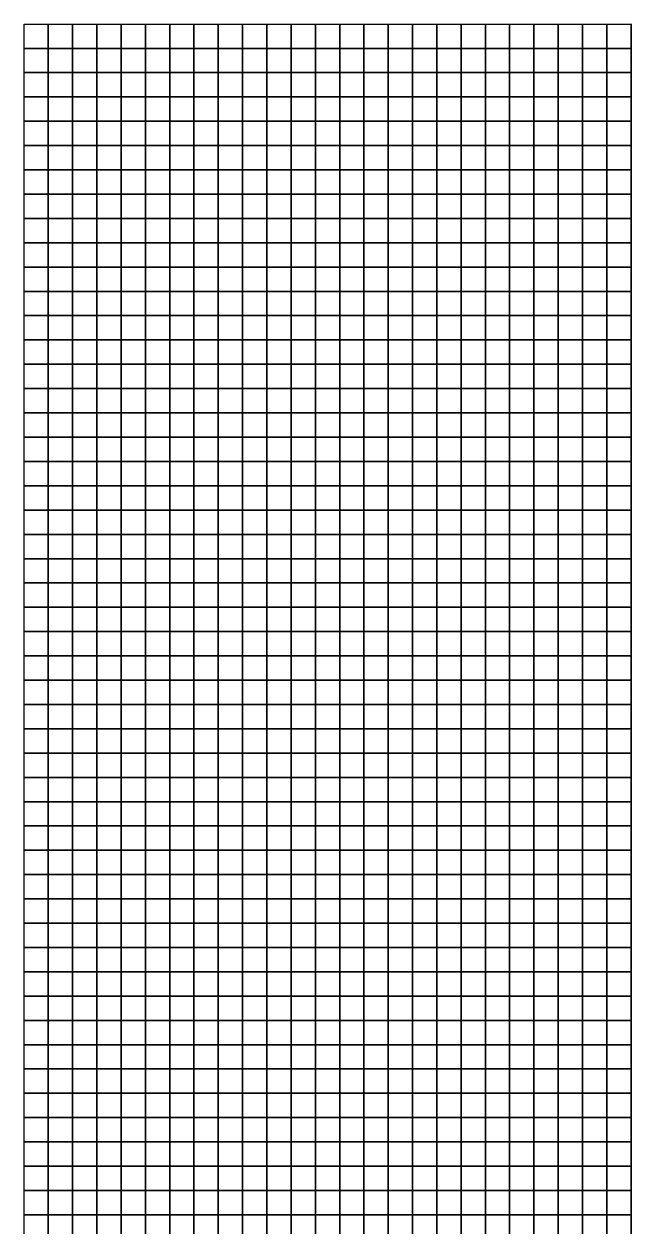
# Model space of a CAD drawing. Extents: x 0 to 99, y 0 to 99.
# Drawn here: x 0 to 24.75, y 49.5 to 99 of the extents above; entities that cross this region are included whole.
import ezdxf

# ---------------------------------------------------------------- set-up
doc = ezdxf.new("R2010")
doc.units = 0

msp = doc.modelspace()

# ---------------------------------------------------------------- meshes
mesh = msp.add_polymesh((9, 4))
for k, corner in enumerate([(0, 96, 13.333), (0, 97, 13.922), (0, 98, 14.51), (0, 99, 14.902), (1, 96, 13.922), (1, 97, 14.706), (1, 98, 15.098), (1, 99, 15.686), (2, 96, 14.706), (2, 97, 15.294), (2, 98, 15.686), (2, 99, 16.275), (3, 96, 15.686), (3, 97, 16.275), (3, 98, 16.667), (3, 99, 17.059), (4, 96, 16.667), (4, 97, 17.255), (4, 98, 17.647), (4, 99, 18.039), (5, 96, 17.255), (5, 97, 18.039), (5, 98, 18.431), (5, 99, 19.02), (6, 96, 17.647), (6, 97, 18.627), (6, 98, 19.216), (6, 99, 19.804), (7, 96, 17.843), (7, 97, 18.824), (7, 98, 19.804), (7, 99, 20.588), (8, 96, 17.843), (8, 97, 19.02), (8, 98, 20.196), (8, 99, 21.176)]):
    mesh.set_mesh_vertex(divmod(k, 4), corner)
mesh = msp.add_polymesh((9, 4))
for k, corner in enumerate([(8, 96, 17.843), (8, 97, 19.02), (8, 98, 20.196), (8, 99, 21.176), (9, 96, 18.039), (9, 97, 19.216), (9, 98, 20.588), (9, 99, 21.765), (10, 96, 18.431), (10, 97, 19.804), (10, 98, 21.176), (10, 99, 22.353), (11, 96, 18.627), (11, 97, 20.196), (11, 98, 21.569), (11, 99, 22.941), (12, 96, 18.824), (12, 97, 20.392), (12, 98, 21.961), (12, 99, 23.333), (13, 96, 19.216), (13, 97, 20.784), (13, 98, 22.353), (13, 99, 23.922), (14, 96, 19.804), (14, 97, 21.373), (14, 98, 23.137), (14, 99, 24.706), (15, 96, 20), (15, 97, 21.765), (15, 98, 23.725), (15, 99, 25.294), (16, 96, 20.392), (16, 97, 22.157), (16, 98, 24.118), (16, 99, 25.686)]):
    mesh.set_mesh_vertex(divmod(k, 4), corner)
mesh = msp.add_polymesh((9, 4))
for k, corner in enumerate([(16, 96, 20.392), (16, 97, 22.157), (16, 98, 24.118), (16, 99, 25.686), (17, 96, 20.98), (17, 97, 22.745), (17, 98, 24.51), (17, 99, 26.275), (18, 96, 21.765), (18, 97, 23.333), (18, 98, 25.098), (18, 99, 26.471), (19, 96, 22.353), (19, 97, 24.118), (19, 98, 25.49), (19, 99, 26.863), (20, 96, 23.333), (20, 97, 24.706), (20, 98, 26.275), (20, 99, 27.255), (21, 96, 24.118), (21, 97, 25.49), (21, 98, 26.667), (21, 99, 27.451), (22, 96, 24.706), (22, 97, 25.882), (22, 98, 26.863), (22, 99, 27.451), (23, 96, 24.902), (23, 97, 25.882), (23, 98, 26.667), (23, 99, 27.059), (24, 96, 24.314), (24, 97, 25.294), (24, 98, 25.686), (24, 99, 26.078)]):
    mesh.set_mesh_vertex(divmod(k, 4), corner)
mesh = msp.add_polymesh((9, 4))
for k, corner in enumerate([(24, 96, 24.314), (24, 97, 25.294), (24, 98, 25.686), (24, 99, 26.078), (25, 96, 22.941), (25, 97, 23.725), (25, 98, 24.314), (25, 99, 24.51), (26, 96, 21.569), (26, 97, 22.157), (26, 98, 22.549), (26, 99, 22.745), (27, 96, 20.196), (27, 97, 20.784), (27, 98, 21.176), (27, 99, 21.373), (28, 96, 18.824), (28, 97, 19.412), (28, 98, 19.804), (28, 99, 20.196), (29, 96, 17.647), (29, 97, 18.039), (29, 98, 18.627), (29, 99, 19.02), (30, 96, 16.667), (30, 97, 17.059), (30, 98, 17.647), (30, 99, 18.039), (31, 96, 15.686), (31, 97, 16.275), (31, 98, 16.667), (31, 99, 17.059), (32, 96, 14.902), (32, 97, 15.294), (32, 98, 15.686), (32, 99, 15.882)]):
    mesh.set_mesh_vertex(divmod(k, 4), corner)
mesh = msp.add_polymesh((9, 9))
for k, corner in enumerate([(0, 88, 8.039), (0, 89, 8.824), (0, 90, 9.608), (0, 91, 10.196), (0, 92, 10.784), (0, 93, 11.176), (0, 94, 11.765), (0, 95, 12.549), (0, 96, 13.333), (1, 88, 9.02), (1, 89, 9.608), (1, 90, 10.392), (1, 91, 10.98), (1, 92, 11.569), (1, 93, 11.961), (1, 94, 12.549), (1, 95, 13.137), (1, 96, 13.922), (2, 88, 10.196), (2, 89, 10.784), (2, 90, 11.176), (2, 91, 11.765), (2, 92, 12.157), (2, 93, 12.745), (2, 94, 13.529), (2, 95, 14.118), (2, 96, 14.706), (3, 88, 11.176), (3, 89, 11.373), (3, 90, 11.961), (3, 91, 12.353), (3, 92, 12.941), (3, 93, 13.725), (3, 94, 14.314), (3, 95, 15.098), (3, 96, 15.686), (4, 88, 11.373), (4, 89, 11.765), (4, 90, 12.157), (4, 91, 12.745), (4, 92, 13.529), (4, 93, 14.118), (4, 94, 15.098), (4, 95, 15.882), (4, 96, 16.667), (5, 88, 11.176), (5, 89, 11.569), (5, 90, 12.157), (5, 91, 12.745), (5, 92, 13.725), (5, 93, 14.706), (5, 94, 15.49), (5, 95, 16.471), (5, 96, 17.255), (6, 88, 10.392), (6, 89, 10.784), (6, 90, 11.765), (6, 91, 12.745), (6, 92, 13.725), (6, 93, 14.706), (6, 94, 15.686), (6, 95, 16.667), (6, 96, 17.647), (7, 88, 9.804), (7, 89, 10.392), (7, 90, 11.373), (7, 91, 12.549), (7, 92, 13.529), (7, 93, 14.51), (7, 94, 15.49), (7, 95, 16.667), (7, 96, 17.843), (8, 88, 9.608), (8, 89, 10.392), (8, 90, 11.176), (8, 91, 12.157), (8, 92, 13.137), (8, 93, 14.314), (8, 94, 15.294), (8, 95, 16.667), (8, 96, 17.843)]):
    mesh.set_mesh_vertex(divmod(k, 9), corner)
mesh = msp.add_polymesh((9, 9))
for k, corner in enumerate([(8, 88, 9.608), (8, 89, 10.392), (8, 90, 11.176), (8, 91, 12.157), (8, 92, 13.137), (8, 93, 14.314), (8, 94, 15.294), (8, 95, 16.667), (8, 96, 17.843), (9, 88, 9.608), (9, 89, 10.588), (9, 90, 11.373), (9, 91, 12.157), (9, 92, 13.137), (9, 93, 14.118), (9, 94, 15.294), (9, 95, 16.667), (9, 96, 18.039), (10, 88, 10), (10, 89, 10.784), (10, 90, 11.765), (10, 91, 12.353), (10, 92, 13.137), (10, 93, 14.314), (10, 94, 15.686), (10, 95, 17.059), (10, 96, 18.431), (11, 88, 10.196), (11, 89, 11.176), (11, 90, 11.961), (11, 91, 12.745), (11, 92, 13.529), (11, 93, 14.51), (11, 94, 15.686), (11, 95, 17.059), (11, 96, 18.627), (12, 88, 10.588), (12, 89, 10.98), (12, 90, 11.961), (12, 91, 12.941), (12, 92, 13.725), (12, 93, 14.706), (12, 94, 15.686), (12, 95, 17.255), (12, 96, 18.824), (13, 88, 10.98), (13, 89, 11.176), (13, 90, 11.765), (13, 91, 12.745), (13, 92, 13.922), (13, 93, 14.902), (13, 94, 16.078), (13, 95, 17.647), (13, 96, 19.216), (14, 88, 11.765), (14, 89, 11.765), (14, 90, 11.961), (14, 91, 12.745), (14, 92, 13.725), (14, 93, 14.902), (14, 94, 16.275), (14, 95, 17.843), (14, 96, 19.804), (15, 88, 12.549), (15, 89, 12.353), (15, 90, 12.353), (15, 91, 13.137), (15, 92, 13.922), (15, 93, 15.098), (15, 94, 16.275), (15, 95, 18.235), (15, 96, 20), (16, 88, 13.333), (16, 89, 12.941), (16, 90, 12.941), (16, 91, 13.333), (16, 92, 14.118), (16, 93, 15.294), (16, 94, 16.667), (16, 95, 18.431), (16, 96, 20.392)]):
    mesh.set_mesh_vertex(divmod(k, 9), corner)
mesh = msp.add_polymesh((9, 9))
for k, corner in enumerate([(16, 88, 13.333), (16, 89, 12.941), (16, 90, 12.941), (16, 91, 13.333), (16, 92, 14.118), (16, 93, 15.294), (16, 94, 16.667), (16, 95, 18.431), (16, 96, 20.392), (17, 88, 14.118), (17, 89, 13.725), (17, 90, 13.529), (17, 91, 13.725), (17, 92, 14.706), (17, 93, 15.686), (17, 94, 17.255), (17, 95, 19.02), (17, 96, 20.98), (18, 88, 15.098), (18, 89, 14.51), (18, 90, 14.118), (18, 91, 14.51), (18, 92, 15.294), (18, 93, 16.471), (18, 94, 17.843), (18, 95, 19.804), (18, 96, 21.765), (19, 88, 15.882), (19, 89, 15.49), (19, 90, 15.294), (19, 91, 15.686), (19, 92, 16.275), (19, 93, 17.451), (19, 94, 18.824), (19, 95, 20.588), (19, 96, 22.353), (20, 88, 16.667), (20, 89, 16.471), (20, 90, 16.471), (20, 91, 17.059), (20, 92, 17.647), (20, 93, 18.824), (20, 94, 19.804), (20, 95, 21.569), (20, 96, 23.333), (21, 88, 17.647), (21, 89, 17.451), (21, 90, 17.647), (21, 91, 18.431), (21, 92, 19.216), (21, 93, 20), (21, 94, 21.176), (21, 95, 22.549), (21, 96, 24.118), (22, 88, 18.235), (22, 89, 18.235), (22, 90, 18.824), (22, 91, 19.608), (22, 92, 20.392), (22, 93, 21.176), (22, 94, 22.157), (22, 95, 23.333), (22, 96, 24.706), (23, 88, 19.02), (23, 89, 19.02), (23, 90, 19.804), (23, 91, 20.392), (23, 92, 21.176), (23, 93, 21.765), (23, 94, 22.745), (23, 95, 23.725), (23, 96, 24.902), (24, 88, 19.412), (24, 89, 19.412), (24, 90, 19.804), (24, 91, 20.196), (24, 92, 20.784), (24, 93, 21.176), (24, 94, 22.157), (24, 95, 23.333), (24, 96, 24.314)]):
    mesh.set_mesh_vertex(divmod(k, 9), corner)
mesh = msp.add_polymesh((9, 9))
for k, corner in enumerate([(24, 88, 19.412), (24, 89, 19.412), (24, 90, 19.804), (24, 91, 20.196), (24, 92, 20.784), (24, 93, 21.176), (24, 94, 22.157), (24, 95, 23.333), (24, 96, 24.314), (25, 88, 19.216), (25, 89, 19.216), (25, 90, 19.216), (25, 91, 19.412), (25, 92, 19.804), (25, 93, 20.196), (25, 94, 20.784), (25, 95, 21.961), (25, 96, 22.941), (26, 88, 18.627), (26, 89, 18.431), (26, 90, 18.235), (26, 91, 18.235), (26, 92, 18.627), (26, 93, 19.02), (26, 94, 19.608), (26, 95, 20.588), (26, 96, 21.569), (27, 88, 17.451), (27, 89, 17.255), (27, 90, 17.059), (27, 91, 17.059), (27, 92, 17.255), (27, 93, 17.843), (27, 94, 18.431), (27, 95, 19.216), (27, 96, 20.196), (28, 88, 16.078), (28, 89, 15.686), (28, 90, 15.686), (28, 91, 15.686), (28, 92, 16.275), (28, 93, 16.667), (28, 94, 17.255), (28, 95, 18.235), (28, 96, 18.824), (29, 88, 14.706), (29, 89, 14.706), (29, 90, 14.706), (29, 91, 14.706), (29, 92, 15.294), (29, 93, 15.882), (29, 94, 16.471), (29, 95, 17.059), (29, 96, 17.647), (30, 88, 13.922), (30, 89, 13.725), (30, 90, 13.725), (30, 91, 14.118), (30, 92, 14.51), (30, 93, 15.098), (30, 94, 15.686), (30, 95, 16.078), (30, 96, 16.667), (31, 88, 13.137), (31, 89, 13.137), (31, 90, 13.137), (31, 91, 13.333), (31, 92, 13.725), (31, 93, 14.314), (31, 94, 14.902), (31, 95, 15.294), (31, 96, 15.686), (32, 88, 12.745), (32, 89, 12.549), (32, 90, 12.549), (32, 91, 12.745), (32, 92, 13.137), (32, 93, 13.725), (32, 94, 14.118), (32, 95, 14.51), (32, 96, 14.902)]):
    mesh.set_mesh_vertex(divmod(k, 9), corner)
mesh = msp.add_polymesh((9, 9))
for k, corner in enumerate([(0, 80, 7.647), (0, 81, 7.255), (0, 82, 6.863), (0, 83, 6.667), (0, 84, 6.471), (0, 85, 6.471), (0, 86, 6.667), (0, 87, 7.255), (0, 88, 8.039), (1, 80, 6.863), (1, 81, 6.471), (1, 82, 6.078), (1, 83, 6.078), (1, 84, 6.078), (1, 85, 6.667), (1, 86, 7.451), (1, 87, 8.235), (1, 88, 9.02), (2, 80, 6.275), (2, 81, 5.882), (2, 82, 5.686), (2, 83, 5.882), (2, 84, 6.275), (2, 85, 7.451), (2, 86, 8.627), (2, 87, 9.608), (2, 88, 10.196), (3, 80, 5.882), (3, 81, 5.49), (3, 82, 5.686), (3, 83, 6.078), (3, 84, 6.863), (3, 85, 8.235), (3, 86, 9.608), (3, 87, 10.588), (3, 88, 11.176), (4, 80, 5.686), (4, 81, 5.294), (4, 82, 5.686), (4, 83, 6.275), (4, 84, 7.255), (4, 85, 8.627), (4, 86, 10.196), (4, 87, 11.176), (4, 88, 11.373), (5, 80, 5.686), (5, 81, 5.098), (5, 82, 5.49), (5, 83, 6.078), (5, 84, 7.255), (5, 85, 8.627), (5, 86, 10.196), (5, 87, 10.784), (5, 88, 11.176), (6, 80, 5.686), (6, 81, 5.294), (6, 82, 5.49), (6, 83, 6.078), (6, 84, 6.667), (6, 85, 8.235), (6, 86, 9.412), (6, 87, 10.196), (6, 88, 10.392), (7, 80, 5.098), (7, 81, 5.098), (7, 82, 5.49), (7, 83, 5.882), (7, 84, 6.471), (7, 85, 7.647), (7, 86, 8.627), (7, 87, 9.412), (7, 88, 9.804), (8, 80, 5.098), (8, 81, 5.098), (8, 82, 5.686), (8, 83, 6.078), (8, 84, 6.667), (8, 85, 7.255), (8, 86, 8.235), (8, 87, 8.824), (8, 88, 9.608)]):
    mesh.set_mesh_vertex(divmod(k, 9), corner)
mesh = msp.add_polymesh((9, 9))
for k, corner in enumerate([(8, 80, 5.098), (8, 81, 5.098), (8, 82, 5.686), (8, 83, 6.078), (8, 84, 6.667), (8, 85, 7.255), (8, 86, 8.235), (8, 87, 8.824), (8, 88, 9.608), (9, 80, 5.098), (9, 81, 5.686), (9, 82, 6.078), (9, 83, 6.667), (9, 84, 7.255), (9, 85, 7.647), (9, 86, 8.039), (9, 87, 8.627), (9, 88, 9.608), (10, 80, 5.882), (10, 81, 6.667), (10, 82, 7.255), (10, 83, 7.647), (10, 84, 8.039), (10, 85, 8.235), (10, 86, 8.235), (10, 87, 9.02), (10, 88, 10), (11, 80, 7.059), (11, 81, 8.039), (11, 82, 8.627), (11, 83, 8.824), (11, 84, 9.02), (11, 85, 9.02), (11, 86, 9.02), (11, 87, 9.608), (11, 88, 10.196), (12, 80, 8.235), (12, 81, 9.216), (12, 82, 9.608), (12, 83, 10), (12, 84, 10.196), (12, 85, 10.196), (12, 86, 10.196), (12, 87, 10.196), (12, 88, 10.588), (13, 80, 9.216), (13, 81, 10.196), (13, 82, 10.784), (13, 83, 10.98), (13, 84, 11.176), (13, 85, 11.373), (13, 86, 11.176), (13, 87, 11.176), (13, 88, 10.98), (14, 80, 10.196), (14, 81, 11.176), (14, 82, 11.569), (14, 83, 11.765), (14, 84, 11.961), (14, 85, 12.353), (14, 86, 12.353), (14, 87, 11.961), (14, 88, 11.765), (15, 80, 11.176), (15, 81, 12.157), (15, 82, 12.353), (15, 83, 12.549), (15, 84, 12.745), (15, 85, 13.137), (15, 86, 13.333), (15, 87, 12.941), (15, 88, 12.549), (16, 80, 12.157), (16, 81, 13.137), (16, 82, 13.333), (16, 83, 13.529), (16, 84, 13.725), (16, 85, 14.314), (16, 86, 14.51), (16, 87, 14.118), (16, 88, 13.333)]):
    mesh.set_mesh_vertex(divmod(k, 9), corner)
mesh = msp.add_polymesh((9, 9))
for k, corner in enumerate([(16, 80, 12.157), (16, 81, 13.137), (16, 82, 13.333), (16, 83, 13.529), (16, 84, 13.725), (16, 85, 14.314), (16, 86, 14.51), (16, 87, 14.118), (16, 88, 13.333), (17, 80, 12.745), (17, 81, 13.725), (17, 82, 14.118), (17, 83, 14.706), (17, 84, 15.098), (17, 85, 15.49), (17, 86, 15.686), (17, 87, 14.902), (17, 88, 14.118), (18, 80, 13.333), (18, 81, 14.51), (18, 82, 15.294), (18, 83, 15.686), (18, 84, 16.275), (18, 85, 16.667), (18, 86, 16.471), (18, 87, 15.686), (18, 88, 15.098), (19, 80, 14.314), (19, 81, 15.49), (19, 82, 16.275), (19, 83, 16.863), (19, 84, 17.255), (19, 85, 17.647), (19, 86, 17.255), (19, 87, 16.667), (19, 88, 15.882), (20, 80, 15.49), (20, 81, 16.667), (20, 82, 17.255), (20, 83, 17.843), (20, 84, 18.235), (20, 85, 18.431), (20, 86, 18.235), (20, 87, 17.451), (20, 88, 16.667), (21, 80, 16.667), (21, 81, 17.647), (21, 82, 18.235), (21, 83, 18.824), (21, 84, 19.216), (21, 85, 19.216), (21, 86, 18.824), (21, 87, 18.235), (21, 88, 17.647), (22, 80, 17.451), (22, 81, 18.431), (22, 82, 19.02), (22, 83, 19.608), (22, 84, 19.804), (22, 85, 19.804), (22, 86, 19.216), (22, 87, 18.824), (22, 88, 18.235), (23, 80, 17.647), (23, 81, 18.627), (23, 82, 19.216), (23, 83, 19.804), (23, 84, 20), (23, 85, 20), (23, 86, 19.804), (23, 87, 19.412), (23, 88, 19.02), (24, 80, 17.255), (24, 81, 18.039), (24, 82, 18.824), (24, 83, 19.216), (24, 84, 19.608), (24, 85, 19.804), (24, 86, 19.804), (24, 87, 19.804), (24, 88, 19.412)]):
    mesh.set_mesh_vertex(divmod(k, 9), corner)
mesh = msp.add_polymesh((9, 9))
for k, corner in enumerate([(24, 80, 17.255), (24, 81, 18.039), (24, 82, 18.824), (24, 83, 19.216), (24, 84, 19.608), (24, 85, 19.804), (24, 86, 19.804), (24, 87, 19.804), (24, 88, 19.412), (25, 80, 16.275), (25, 81, 16.863), (25, 82, 17.647), (25, 83, 18.235), (25, 84, 18.824), (25, 85, 19.216), (25, 86, 19.412), (25, 87, 19.412), (25, 88, 19.216), (26, 80, 15.686), (26, 81, 16.275), (26, 82, 16.863), (26, 83, 17.451), (26, 84, 18.039), (26, 85, 18.431), (26, 86, 18.824), (26, 87, 18.824), (26, 88, 18.627), (27, 80, 15.294), (27, 81, 15.686), (27, 82, 16.471), (27, 83, 17.059), (27, 84, 17.451), (27, 85, 17.647), (27, 86, 17.843), (27, 87, 17.647), (27, 88, 17.451), (28, 80, 14.902), (28, 81, 15.49), (28, 82, 16.078), (28, 83, 16.667), (28, 84, 16.863), (28, 85, 16.863), (28, 86, 16.667), (28, 87, 16.471), (28, 88, 16.078), (29, 80, 14.314), (29, 81, 14.902), (29, 82, 15.49), (29, 83, 15.686), (29, 84, 16.078), (29, 85, 15.882), (29, 86, 15.686), (29, 87, 15.294), (29, 88, 14.706), (30, 80, 13.725), (30, 81, 14.314), (30, 82, 14.706), (30, 83, 15.098), (30, 84, 15.294), (30, 85, 15.098), (30, 86, 14.902), (30, 87, 14.314), (30, 88, 13.922), (31, 80, 12.745), (31, 81, 13.333), (31, 82, 13.725), (31, 83, 14.118), (31, 84, 14.118), (31, 85, 14.118), (31, 86, 14.118), (31, 87, 13.725), (31, 88, 13.137), (32, 80, 11.961), (32, 81, 12.353), (32, 82, 12.745), (32, 83, 13.137), (32, 84, 13.137), (32, 85, 13.137), (32, 86, 13.137), (32, 87, 12.745), (32, 88, 12.745)]):
    mesh.set_mesh_vertex(divmod(k, 9), corner)
mesh = msp.add_polymesh((9, 9))
for k, corner in enumerate([(0, 72, 8.235), (0, 73, 8.039), (0, 74, 7.843), (0, 75, 8.039), (0, 76, 8.039), (0, 77, 8.235), (0, 78, 8.235), (0, 79, 8.235), (0, 80, 7.647), (1, 72, 7.451), (1, 73, 7.255), (1, 74, 7.255), (1, 75, 7.255), (1, 76, 7.451), (1, 77, 7.451), (1, 78, 7.451), (1, 79, 7.255), (1, 80, 6.863), (2, 72, 7.059), (2, 73, 6.863), (2, 74, 6.863), (2, 75, 7.059), (2, 76, 7.255), (2, 77, 7.255), (2, 78, 7.059), (2, 79, 6.667), (2, 80, 6.275), (3, 72, 6.667), (3, 73, 6.667), (3, 74, 6.667), (3, 75, 6.863), (3, 76, 7.059), (3, 77, 7.059), (3, 78, 6.667), (3, 79, 6.471), (3, 80, 5.882), (4, 72, 6.275), (4, 73, 6.275), (4, 74, 6.275), (4, 75, 6.667), (4, 76, 6.863), (4, 77, 6.863), (4, 78, 6.667), (4, 79, 6.275), (4, 80, 5.686), (5, 72, 6.078), (5, 73, 5.882), (5, 74, 5.882), (5, 75, 6.078), (5, 76, 6.471), (5, 77, 6.667), (5, 78, 6.471), (5, 79, 6.078), (5, 80, 5.686), (6, 72, 5.882), (6, 73, 5.49), (6, 74, 5.294), (6, 75, 5.686), (6, 76, 6.078), (6, 77, 6.078), (6, 78, 6.078), (6, 79, 5.882), (6, 80, 5.686), (7, 72, 5.686), (7, 73, 5.098), (7, 74, 4.902), (7, 75, 5.098), (7, 76, 5.294), (7, 77, 5.49), (7, 78, 5.49), (7, 79, 5.294), (7, 80, 5.098), (8, 72, 5.098), (8, 73, 4.706), (8, 74, 4.51), (8, 75, 4.706), (8, 76, 4.706), (8, 77, 4.706), (8, 78, 4.706), (8, 79, 4.706), (8, 80, 5.098)]):
    mesh.set_mesh_vertex(divmod(k, 9), corner)
mesh = msp.add_polymesh((9, 9))
for k, corner in enumerate([(8, 72, 5.098), (8, 73, 4.706), (8, 74, 4.51), (8, 75, 4.706), (8, 76, 4.706), (8, 77, 4.706), (8, 78, 4.706), (8, 79, 4.706), (8, 80, 5.098), (9, 72, 4.314), (9, 73, 4.118), (9, 74, 4.118), (9, 75, 4.118), (9, 76, 4.118), (9, 77, 4.314), (9, 78, 4.51), (9, 79, 4.706), (9, 80, 5.098), (10, 72, 3.725), (10, 73, 3.725), (10, 74, 3.922), (10, 75, 3.922), (10, 76, 4.118), (10, 77, 4.314), (10, 78, 4.706), (10, 79, 5.098), (10, 80, 5.882), (11, 72, 3.333), (11, 73, 3.529), (11, 74, 3.725), (11, 75, 4.118), (11, 76, 4.706), (11, 77, 4.902), (11, 78, 5.294), (11, 79, 6.078), (11, 80, 7.059), (12, 72, 3.333), (12, 73, 3.725), (12, 74, 4.118), (12, 75, 4.706), (12, 76, 5.294), (12, 77, 5.882), (12, 78, 6.275), (12, 79, 7.255), (12, 80, 8.235), (13, 72, 3.725), (13, 73, 4.118), (13, 74, 4.706), (13, 75, 5.49), (13, 76, 6.078), (13, 77, 6.667), (13, 78, 7.255), (13, 79, 8.235), (13, 80, 9.216), (14, 72, 4.314), (14, 73, 4.902), (14, 74, 5.49), (14, 75, 6.275), (14, 76, 7.059), (14, 77, 7.647), (14, 78, 8.235), (14, 79, 9.216), (14, 80, 10.196), (15, 72, 4.902), (15, 73, 5.49), (15, 74, 6.078), (15, 75, 7.255), (15, 76, 8.235), (15, 77, 8.627), (15, 78, 9.216), (15, 79, 10.196), (15, 80, 11.176), (16, 72, 5.49), (16, 73, 6.078), (16, 74, 6.863), (16, 75, 8.039), (16, 76, 9.02), (16, 77, 9.608), (16, 78, 10.196), (16, 79, 10.98), (16, 80, 12.157)]):
    mesh.set_mesh_vertex(divmod(k, 9), corner)
mesh = msp.add_polymesh((9, 9))
for k, corner in enumerate([(16, 72, 5.49), (16, 73, 6.078), (16, 74, 6.863), (16, 75, 8.039), (16, 76, 9.02), (16, 77, 9.608), (16, 78, 10.196), (16, 79, 10.98), (16, 80, 12.157), (17, 72, 6.078), (17, 73, 6.667), (17, 74, 7.647), (17, 75, 8.627), (17, 76, 9.608), (17, 77, 10.392), (17, 78, 10.784), (17, 79, 11.765), (17, 80, 12.745), (18, 72, 6.667), (18, 73, 7.451), (18, 74, 8.235), (18, 75, 9.412), (18, 76, 10.392), (18, 77, 10.98), (18, 78, 11.569), (18, 79, 12.157), (18, 80, 13.333), (19, 72, 7.647), (19, 73, 8.235), (19, 74, 9.02), (19, 75, 10), (19, 76, 10.784), (19, 77, 11.569), (19, 78, 12.157), (19, 79, 13.137), (19, 80, 14.314), (20, 72, 8.431), (20, 73, 9.02), (20, 74, 9.608), (20, 75, 10.588), (20, 76, 11.373), (20, 77, 12.353), (20, 78, 13.137), (20, 79, 14.314), (20, 80, 15.49), (21, 72, 9.216), (21, 73, 9.608), (21, 74, 10.392), (21, 75, 11.176), (21, 76, 12.157), (21, 77, 13.137), (21, 78, 14.314), (21, 79, 15.49), (21, 80, 16.667), (22, 72, 9.804), (22, 73, 10.196), (22, 74, 11.176), (22, 75, 12.157), (22, 76, 13.137), (22, 77, 14.118), (22, 78, 15.294), (22, 79, 16.275), (22, 80, 17.451), (23, 72, 10.392), (23, 73, 10.784), (23, 74, 11.569), (23, 75, 12.549), (23, 76, 13.725), (23, 77, 14.51), (23, 78, 15.49), (23, 79, 16.471), (23, 80, 17.647), (24, 72, 10.588), (24, 73, 11.176), (24, 74, 11.765), (24, 75, 12.745), (24, 76, 13.725), (24, 77, 14.706), (24, 78, 15.294), (24, 79, 16.275), (24, 80, 17.255)]):
    mesh.set_mesh_vertex(divmod(k, 9), corner)
mesh = msp.add_polymesh((9, 9))
for k, corner in enumerate([(24, 72, 10.588), (24, 73, 11.176), (24, 74, 11.765), (24, 75, 12.745), (24, 76, 13.725), (24, 77, 14.706), (24, 78, 15.294), (24, 79, 16.275), (24, 80, 17.255), (25, 72, 10.392), (25, 73, 10.784), (25, 74, 11.765), (25, 75, 12.549), (25, 76, 13.529), (25, 77, 14.118), (25, 78, 14.902), (25, 79, 15.686), (25, 80, 16.275), (26, 72, 9.804), (26, 73, 10.196), (26, 74, 10.98), (26, 75, 11.765), (26, 76, 12.745), (26, 77, 13.529), (26, 78, 14.314), (26, 79, 14.902), (26, 80, 15.686), (27, 72, 9.608), (27, 73, 10.196), (27, 74, 10.784), (27, 75, 11.569), (27, 76, 12.353), (27, 77, 13.137), (27, 78, 13.725), (27, 79, 14.51), (27, 80, 15.294), (28, 72, 10), (28, 73, 10.392), (28, 74, 11.176), (28, 75, 11.765), (28, 76, 12.353), (28, 77, 12.941), (28, 78, 13.725), (28, 79, 14.118), (28, 80, 14.902), (29, 72, 10.588), (29, 73, 10.98), (29, 74, 11.373), (29, 75, 11.961), (29, 76, 12.549), (29, 77, 12.745), (29, 78, 13.137), (29, 79, 13.725), (29, 80, 14.314), (30, 72, 10.588), (30, 73, 10.784), (30, 74, 11.176), (30, 75, 11.569), (30, 76, 11.961), (30, 77, 12.157), (30, 78, 12.745), (30, 79, 13.137), (30, 80, 13.725), (31, 72, 10.196), (31, 73, 10.196), (31, 74, 10.392), (31, 75, 10.784), (31, 76, 10.98), (31, 77, 11.373), (31, 78, 11.765), (31, 79, 12.157), (31, 80, 12.745), (32, 72, 9.608), (32, 73, 9.216), (32, 74, 9.412), (32, 75, 9.804), (32, 76, 10.196), (32, 77, 10.588), (32, 78, 10.98), (32, 79, 11.373), (32, 80, 11.961)]):
    mesh.set_mesh_vertex(divmod(k, 9), corner)
mesh = msp.add_polymesh((9, 9))
for k, corner in enumerate([(0, 64, 9.608), (0, 65, 9.608), (0, 66, 9.608), (0, 67, 9.216), (0, 68, 8.627), (0, 69, 8.235), (0, 70, 8.235), (0, 71, 8.235), (0, 72, 8.235), (1, 64, 9.02), (1, 65, 8.824), (1, 66, 8.627), (1, 67, 8.235), (1, 68, 7.843), (1, 69, 7.647), (1, 70, 7.451), (1, 71, 7.647), (1, 72, 7.451), (2, 64, 8.627), (2, 65, 8.235), (2, 66, 7.843), (2, 67, 7.451), (2, 68, 7.255), (2, 69, 7.059), (2, 70, 7.059), (2, 71, 7.059), (2, 72, 7.059), (3, 64, 8.627), (3, 65, 8.235), (3, 66, 7.647), (3, 67, 7.647), (3, 68, 7.255), (3, 69, 7.059), (3, 70, 6.863), (3, 71, 6.667), (3, 72, 6.667), (4, 64, 8.627), (4, 65, 8.431), (4, 66, 8.235), (4, 67, 8.039), (4, 68, 7.647), (4, 69, 7.451), (4, 70, 6.863), (4, 71, 6.471), (4, 72, 6.275), (5, 64, 8.235), (5, 65, 8.431), (5, 66, 8.431), (5, 67, 8.235), (5, 68, 8.039), (5, 69, 7.647), (5, 70, 7.059), (5, 71, 6.275), (5, 72, 6.078), (6, 64, 8.039), (6, 65, 8.039), (6, 66, 8.235), (6, 67, 8.235), (6, 68, 8.039), (6, 69, 7.647), (6, 70, 7.059), (6, 71, 6.275), (6, 72, 5.882), (7, 64, 7.451), (7, 65, 7.451), (7, 66, 7.451), (7, 67, 7.647), (7, 68, 7.647), (7, 69, 7.255), (7, 70, 6.667), (7, 71, 6.078), (7, 72, 5.686), (8, 64, 7.059), (8, 65, 6.863), (8, 66, 6.667), (8, 67, 6.667), (8, 68, 6.667), (8, 69, 6.471), (8, 70, 6.078), (8, 71, 5.49), (8, 72, 5.098)]):
    mesh.set_mesh_vertex(divmod(k, 9), corner)
mesh = msp.add_polymesh((9, 9))
for k, corner in enumerate([(8, 64, 7.059), (8, 65, 6.863), (8, 66, 6.667), (8, 67, 6.667), (8, 68, 6.667), (8, 69, 6.471), (8, 70, 6.078), (8, 71, 5.49), (8, 72, 5.098), (9, 64, 6.667), (9, 65, 6.471), (9, 66, 6.078), (9, 67, 6.078), (9, 68, 5.686), (9, 69, 5.49), (9, 70, 5.098), (9, 71, 4.51), (9, 72, 4.314), (10, 64, 6.275), (10, 65, 6.078), (10, 66, 5.686), (10, 67, 5.098), (10, 68, 4.706), (10, 69, 4.51), (10, 70, 4.118), (10, 71, 3.725), (10, 72, 3.725), (11, 64, 5.882), (11, 65, 5.49), (11, 66, 4.902), (11, 67, 4.51), (11, 68, 4.118), (11, 69, 3.725), (11, 70, 3.529), (11, 71, 3.333), (11, 72, 3.333), (12, 64, 5.098), (12, 65, 4.706), (12, 66, 4.314), (12, 67, 3.922), (12, 68, 3.725), (12, 69, 3.333), (12, 70, 3.137), (12, 71, 3.137), (12, 72, 3.333), (13, 64, 4.51), (13, 65, 4.118), (13, 66, 3.725), (13, 67, 3.725), (13, 68, 3.529), (13, 69, 3.333), (13, 70, 3.333), (13, 71, 3.333), (13, 72, 3.725), (14, 64, 3.922), (14, 65, 3.725), (14, 66, 3.529), (14, 67, 3.333), (14, 68, 3.333), (14, 69, 3.529), (14, 70, 3.725), (14, 71, 3.725), (14, 72, 4.314), (15, 64, 3.725), (15, 65, 3.529), (15, 66, 3.137), (15, 67, 3.333), (15, 68, 3.529), (15, 69, 3.725), (15, 70, 4.118), (15, 71, 4.51), (15, 72, 4.902), (16, 64, 3.529), (16, 65, 3.333), (16, 66, 3.137), (16, 67, 3.333), (16, 68, 3.725), (16, 69, 4.118), (16, 70, 4.51), (16, 71, 5.098), (16, 72, 5.49)]):
    mesh.set_mesh_vertex(divmod(k, 9), corner)
mesh = msp.add_polymesh((9, 9))
for k, corner in enumerate([(16, 64, 3.529), (16, 65, 3.333), (16, 66, 3.137), (16, 67, 3.333), (16, 68, 3.725), (16, 69, 4.118), (16, 70, 4.51), (16, 71, 5.098), (16, 72, 5.49), (17, 64, 3.137), (17, 65, 3.137), (17, 66, 3.137), (17, 67, 3.725), (17, 68, 4.118), (17, 69, 4.51), (17, 70, 5.098), (17, 71, 5.49), (17, 72, 6.078), (18, 64, 2.941), (18, 65, 3.137), (18, 66, 3.529), (18, 67, 4.118), (18, 68, 4.51), (18, 69, 5.098), (18, 70, 5.686), (18, 71, 6.078), (18, 72, 6.667), (19, 64, 3.137), (19, 65, 3.529), (19, 66, 4.118), (19, 67, 4.706), (19, 68, 5.098), (19, 69, 5.686), (19, 70, 6.471), (19, 71, 7.059), (19, 72, 7.647), (20, 64, 3.137), (20, 65, 3.922), (20, 66, 4.51), (20, 67, 5.098), (20, 68, 5.882), (20, 69, 6.667), (20, 70, 7.255), (20, 71, 8.039), (20, 72, 8.431), (21, 64, 3.529), (21, 65, 4.118), (21, 66, 4.902), (21, 67, 5.686), (21, 68, 6.667), (21, 69, 7.255), (21, 70, 8.235), (21, 71, 8.824), (21, 72, 9.216), (22, 64, 3.725), (22, 65, 4.51), (22, 66, 5.098), (22, 67, 6.078), (22, 68, 7.059), (22, 69, 7.843), (22, 70, 8.627), (22, 71, 9.412), (22, 72, 9.804), (23, 64, 3.725), (23, 65, 4.51), (23, 66, 5.294), (23, 67, 6.078), (23, 68, 7.059), (23, 69, 8.039), (23, 70, 9.02), (23, 71, 9.804), (23, 72, 10.392), (24, 64, 3.725), (24, 65, 4.51), (24, 66, 5.294), (24, 67, 6.078), (24, 68, 6.863), (24, 69, 7.843), (24, 70, 9.216), (24, 71, 10.196), (24, 72, 10.588)]):
    mesh.set_mesh_vertex(divmod(k, 9), corner)
mesh = msp.add_polymesh((9, 9))
for k, corner in enumerate([(24, 64, 3.725), (24, 65, 4.51), (24, 66, 5.294), (24, 67, 6.078), (24, 68, 6.863), (24, 69, 7.843), (24, 70, 9.216), (24, 71, 10.196), (24, 72, 10.588), (25, 64, 4.118), (25, 65, 4.706), (25, 66, 5.294), (25, 67, 5.882), (25, 68, 6.667), (25, 69, 7.647), (25, 70, 8.824), (25, 71, 9.804), (25, 72, 10.392), (26, 64, 4.51), (26, 65, 4.902), (26, 66, 5.49), (26, 67, 5.882), (26, 68, 6.471), (26, 69, 7.255), (26, 70, 8.431), (26, 71, 9.412), (26, 72, 9.804), (27, 64, 5.098), (27, 65, 5.686), (27, 66, 6.078), (27, 67, 6.275), (27, 68, 6.667), (27, 69, 7.451), (27, 70, 8.431), (27, 71, 9.216), (27, 72, 9.608), (28, 64, 5.882), (28, 65, 6.471), (28, 66, 6.863), (28, 67, 6.863), (28, 68, 7.059), (28, 69, 7.647), (28, 70, 8.627), (28, 71, 9.608), (28, 72, 10), (29, 64, 6.667), (29, 65, 7.255), (29, 66, 7.647), (29, 67, 7.647), (29, 68, 7.647), (29, 69, 8.235), (29, 70, 9.216), (29, 71, 10), (29, 72, 10.588), (30, 64, 7.255), (30, 65, 7.843), (30, 66, 8.235), (30, 67, 8.235), (30, 68, 8.431), (30, 69, 8.824), (30, 70, 9.608), (30, 71, 10.196), (30, 72, 10.588), (31, 64, 7.843), (31, 65, 8.431), (31, 66, 8.824), (31, 67, 9.02), (31, 68, 9.216), (31, 69, 9.608), (31, 70, 9.804), (31, 71, 10), (31, 72, 10.196), (32, 64, 8.235), (32, 65, 9.02), (32, 66, 9.412), (32, 67, 9.608), (32, 68, 10), (32, 69, 10.196), (32, 70, 10), (32, 71, 9.804), (32, 72, 9.608)]):
    mesh.set_mesh_vertex(divmod(k, 9), corner)
mesh = msp.add_polymesh((9, 9))
for k, corner in enumerate([(0, 56, 10.784), (0, 57, 10.784), (0, 58, 11.176), (0, 59, 11.176), (0, 60, 10.98), (0, 61, 10.784), (0, 62, 10.392), (0, 63, 9.804), (0, 64, 9.608), (1, 56, 10), (1, 57, 10.196), (1, 58, 10.392), (1, 59, 10.588), (1, 60, 10.784), (1, 61, 10.784), (1, 62, 10.196), (1, 63, 9.412), (1, 64, 9.02), (2, 56, 9.412), (2, 57, 9.412), (2, 58, 9.608), (2, 59, 10), (2, 60, 10.196), (2, 61, 10.392), (2, 62, 9.804), (2, 63, 9.216), (2, 64, 8.627), (3, 56, 9.02), (3, 57, 9.02), (3, 58, 9.216), (3, 59, 9.216), (3, 60, 9.608), (3, 61, 9.804), (3, 62, 9.608), (3, 63, 9.216), (3, 64, 8.627), (4, 56, 8.627), (4, 57, 8.627), (4, 58, 8.431), (4, 59, 8.627), (4, 60, 8.824), (4, 61, 9.02), (4, 62, 8.824), (4, 63, 8.627), (4, 64, 8.627), (5, 56, 8.431), (5, 57, 8.235), (5, 58, 7.843), (5, 59, 7.843), (5, 60, 8.235), (5, 61, 8.235), (5, 62, 8.235), (5, 63, 8.235), (5, 64, 8.235), (6, 56, 7.843), (6, 57, 7.647), (6, 58, 7.451), (6, 59, 7.451), (6, 60, 7.647), (6, 61, 7.843), (6, 62, 7.843), (6, 63, 7.843), (6, 64, 8.039), (7, 56, 7.451), (7, 57, 7.255), (7, 58, 7.255), (7, 59, 7.255), (7, 60, 7.451), (7, 61, 7.647), (7, 62, 7.647), (7, 63, 7.647), (7, 64, 7.451), (8, 56, 7.255), (8, 57, 6.667), (8, 58, 6.667), (8, 59, 6.667), (8, 60, 7.059), (8, 61, 7.255), (8, 62, 7.255), (8, 63, 7.255), (8, 64, 7.059)]):
    mesh.set_mesh_vertex(divmod(k, 9), corner)
mesh = msp.add_polymesh((9, 9))
for k, corner in enumerate([(8, 56, 7.255), (8, 57, 6.667), (8, 58, 6.667), (8, 59, 6.667), (8, 60, 7.059), (8, 61, 7.255), (8, 62, 7.255), (8, 63, 7.255), (8, 64, 7.059), (9, 56, 7.255), (9, 57, 6.667), (9, 58, 6.078), (9, 59, 6.078), (9, 60, 6.471), (9, 61, 6.863), (9, 62, 6.863), (9, 63, 6.863), (9, 64, 6.667), (10, 56, 7.843), (10, 57, 6.863), (10, 58, 6.078), (10, 59, 5.882), (10, 60, 6.078), (10, 61, 6.275), (10, 62, 6.471), (10, 63, 6.471), (10, 64, 6.275), (11, 56, 8.431), (11, 57, 7.255), (11, 58, 6.275), (11, 59, 5.686), (11, 60, 5.686), (11, 61, 5.686), (11, 62, 5.882), (11, 63, 6.078), (11, 64, 5.882), (12, 56, 8.824), (12, 57, 7.647), (12, 58, 6.667), (12, 59, 5.882), (12, 60, 5.686), (12, 61, 5.294), (12, 62, 5.294), (12, 63, 5.49), (12, 64, 5.098), (13, 56, 9.216), (13, 57, 8.235), (13, 58, 7.255), (13, 59, 6.275), (13, 60, 5.686), (13, 61, 5.098), (13, 62, 4.902), (13, 63, 4.706), (13, 64, 4.51), (14, 56, 9.216), (14, 57, 8.235), (14, 58, 7.451), (14, 59, 6.667), (14, 60, 5.882), (14, 61, 5.294), (14, 62, 4.706), (14, 63, 4.314), (14, 64, 3.922), (15, 56, 8.627), (15, 57, 8.235), (15, 58, 7.647), (15, 59, 6.863), (15, 60, 6.078), (15, 61, 5.49), (15, 62, 4.902), (15, 63, 4.118), (15, 64, 3.725), (16, 56, 7.843), (16, 57, 7.647), (16, 58, 7.255), (16, 59, 6.667), (16, 60, 6.078), (16, 61, 5.49), (16, 62, 4.706), (16, 63, 4.118), (16, 64, 3.529)]):
    mesh.set_mesh_vertex(divmod(k, 9), corner)
mesh = msp.add_polymesh((9, 9))
for k, corner in enumerate([(16, 56, 7.843), (16, 57, 7.647), (16, 58, 7.255), (16, 59, 6.667), (16, 60, 6.078), (16, 61, 5.49), (16, 62, 4.706), (16, 63, 4.118), (16, 64, 3.529), (17, 56, 7.059), (17, 57, 6.863), (17, 58, 6.667), (17, 59, 6.275), (17, 60, 5.686), (17, 61, 4.902), (17, 62, 4.118), (17, 63, 3.529), (17, 64, 3.137), (18, 56, 6.275), (18, 57, 6.078), (18, 58, 6.078), (18, 59, 5.686), (18, 60, 4.902), (18, 61, 4.118), (18, 62, 3.529), (18, 63, 3.137), (18, 64, 2.941), (19, 56, 5.882), (19, 57, 5.686), (19, 58, 5.294), (19, 59, 4.706), (19, 60, 4.118), (19, 61, 3.529), (19, 62, 3.137), (19, 63, 2.745), (19, 64, 3.137), (20, 56, 5.294), (20, 57, 4.902), (20, 58, 4.51), (20, 59, 3.922), (20, 60, 3.333), (20, 61, 2.941), (20, 62, 2.745), (20, 63, 2.941), (20, 64, 3.137), (21, 56, 4.706), (21, 57, 4.118), (21, 58, 3.529), (21, 59, 3.137), (21, 60, 2.745), (21, 61, 2.745), (21, 62, 2.745), (21, 63, 3.137), (21, 64, 3.529), (22, 56, 3.725), (22, 57, 3.333), (22, 58, 2.745), (22, 59, 2.549), (22, 60, 2.353), (22, 61, 2.549), (22, 62, 2.745), (22, 63, 3.137), (22, 64, 3.725), (23, 56, 3.137), (23, 57, 2.745), (23, 58, 2.353), (23, 59, 2.157), (23, 60, 2.353), (23, 61, 2.549), (23, 62, 2.745), (23, 63, 3.137), (23, 64, 3.725), (24, 56, 2.549), (24, 57, 2.157), (24, 58, 2.157), (24, 59, 2.157), (24, 60, 2.549), (24, 61, 2.745), (24, 62, 2.941), (24, 63, 3.137), (24, 64, 3.725)]):
    mesh.set_mesh_vertex(divmod(k, 9), corner)
mesh = msp.add_polymesh((9, 9))
for k, corner in enumerate([(24, 56, 2.549), (24, 57, 2.157), (24, 58, 2.157), (24, 59, 2.157), (24, 60, 2.549), (24, 61, 2.745), (24, 62, 2.941), (24, 63, 3.137), (24, 64, 3.725), (25, 56, 2.157), (25, 57, 2.157), (25, 58, 2.157), (25, 59, 2.353), (25, 60, 2.745), (25, 61, 3.137), (25, 62, 3.333), (25, 63, 3.725), (25, 64, 4.118), (26, 56, 2.157), (26, 57, 2.157), (26, 58, 2.157), (26, 59, 2.549), (26, 60, 2.941), (26, 61, 3.333), (26, 62, 3.725), (26, 63, 3.922), (26, 64, 4.51), (27, 56, 2.157), (27, 57, 2.157), (27, 58, 2.353), (27, 59, 2.745), (27, 60, 3.137), (27, 61, 3.725), (27, 62, 4.118), (27, 63, 4.51), (27, 64, 5.098), (28, 56, 2.353), (28, 57, 2.353), (28, 58, 2.353), (28, 59, 2.941), (28, 60, 3.529), (28, 61, 4.118), (28, 62, 4.706), (28, 63, 5.098), (28, 64, 5.882), (29, 56, 2.353), (29, 57, 2.549), (29, 58, 2.745), (29, 59, 3.137), (29, 60, 3.725), (29, 61, 4.51), (29, 62, 5.098), (29, 63, 5.882), (29, 64, 6.667), (30, 56, 2.353), (30, 57, 2.549), (30, 58, 2.745), (30, 59, 3.529), (30, 60, 4.118), (30, 61, 4.902), (30, 62, 5.686), (30, 63, 6.667), (30, 64, 7.255), (31, 56, 2.549), (31, 57, 2.745), (31, 58, 3.137), (31, 59, 3.725), (31, 60, 4.51), (31, 61, 5.294), (31, 62, 6.275), (31, 63, 7.255), (31, 64, 7.843), (32, 56, 2.745), (32, 57, 3.137), (32, 58, 3.725), (32, 59, 4.314), (32, 60, 5.098), (32, 61, 5.882), (32, 62, 6.667), (32, 63, 7.647), (32, 64, 8.235)]):
    mesh.set_mesh_vertex(divmod(k, 9), corner)
mesh = msp.add_polymesh((9, 9))
for k, corner in enumerate([(0, 48, 9.608), (0, 49, 10.392), (0, 50, 10.98), (0, 51, 11.569), (0, 52, 11.765), (0, 53, 11.765), (0, 54, 11.373), (0, 55, 11.176), (0, 56, 10.784), (1, 48, 10.196), (1, 49, 10.98), (1, 50, 11.373), (1, 51, 11.765), (1, 52, 11.765), (1, 53, 11.569), (1, 54, 11.176), (1, 55, 10.392), (1, 56, 10), (2, 48, 10.784), (2, 49, 11.176), (2, 50, 11.373), (2, 51, 11.569), (2, 52, 11.569), (2, 53, 11.176), (2, 54, 10.784), (2, 55, 10), (2, 56, 9.412), (3, 48, 10.784), (3, 49, 11.176), (3, 50, 11.176), (3, 51, 11.176), (3, 52, 11.176), (3, 53, 10.784), (3, 54, 10.196), (3, 55, 9.608), (3, 56, 9.02), (4, 48, 10.784), (4, 49, 10.784), (4, 50, 10.98), (4, 51, 10.98), (4, 52, 10.784), (4, 53, 10.392), (4, 54, 9.804), (4, 55, 9.216), (4, 56, 8.627), (5, 48, 10.588), (5, 49, 10.784), (5, 50, 10.784), (5, 51, 10.784), (5, 52, 10.392), (5, 53, 10), (5, 54, 9.608), (5, 55, 8.824), (5, 56, 8.431), (6, 48, 10.784), (6, 49, 10.784), (6, 50, 10.784), (6, 51, 10.784), (6, 52, 10.588), (6, 53, 10.196), (6, 54, 9.412), (6, 55, 8.627), (6, 56, 7.843), (7, 48, 11.176), (7, 49, 11.176), (7, 50, 11.176), (7, 51, 11.176), (7, 52, 10.784), (7, 53, 10.392), (7, 54, 9.608), (7, 55, 8.431), (7, 56, 7.451), (8, 48, 11.569), (8, 49, 11.765), (8, 50, 11.765), (8, 51, 11.569), (8, 52, 11.176), (8, 53, 10.784), (8, 54, 9.804), (8, 55, 8.431), (8, 56, 7.255)]):
    mesh.set_mesh_vertex(divmod(k, 9), corner)
mesh = msp.add_polymesh((9, 9))
for k, corner in enumerate([(8, 48, 11.569), (8, 49, 11.765), (8, 50, 11.765), (8, 51, 11.569), (8, 52, 11.176), (8, 53, 10.784), (8, 54, 9.804), (8, 55, 8.431), (8, 56, 7.255), (9, 48, 11.765), (9, 49, 11.765), (9, 50, 11.765), (9, 51, 11.765), (9, 52, 11.569), (9, 53, 11.176), (9, 54, 10.196), (9, 55, 8.627), (9, 56, 7.255), (10, 48, 11.569), (10, 49, 11.765), (10, 50, 11.569), (10, 51, 11.569), (10, 52, 11.373), (10, 53, 11.176), (10, 54, 10.196), (10, 55, 9.216), (10, 56, 7.843), (11, 48, 10.98), (11, 49, 11.176), (11, 50, 10.98), (11, 51, 10.98), (11, 52, 10.98), (11, 53, 10.784), (11, 54, 10.196), (11, 55, 9.412), (11, 56, 8.431), (12, 48, 10.196), (12, 49, 10.196), (12, 50, 10.196), (12, 51, 10.196), (12, 52, 10.196), (12, 53, 10.196), (12, 54, 10), (12, 55, 9.608), (12, 56, 8.824), (13, 48, 9.216), (13, 49, 9.216), (13, 50, 9.216), (13, 51, 9.216), (13, 52, 9.412), (13, 53, 9.608), (13, 54, 9.608), (13, 55, 9.412), (13, 56, 9.216), (14, 48, 8.235), (14, 49, 8.627), (14, 50, 8.627), (14, 51, 8.824), (14, 52, 8.824), (14, 53, 8.824), (14, 54, 9.02), (14, 55, 9.216), (14, 56, 9.216), (15, 48, 7.647), (15, 49, 8.039), (15, 50, 8.235), (15, 51, 8.431), (15, 52, 8.431), (15, 53, 8.431), (15, 54, 8.627), (15, 55, 8.627), (15, 56, 8.627), (16, 48, 7.059), (16, 49, 7.451), (16, 50, 7.843), (16, 51, 8.235), (16, 52, 8.039), (16, 53, 8.039), (16, 54, 8.039), (16, 55, 8.039), (16, 56, 7.843)]):
    mesh.set_mesh_vertex(divmod(k, 9), corner)
mesh = msp.add_polymesh((9, 9))
for k, corner in enumerate([(16, 48, 7.059), (16, 49, 7.451), (16, 50, 7.843), (16, 51, 8.235), (16, 52, 8.039), (16, 53, 8.039), (16, 54, 8.039), (16, 55, 8.039), (16, 56, 7.843), (17, 48, 6.667), (17, 49, 7.059), (17, 50, 7.255), (17, 51, 7.647), (17, 52, 7.647), (17, 53, 7.647), (17, 54, 7.451), (17, 55, 7.255), (17, 56, 7.059), (18, 48, 6.078), (18, 49, 6.471), (18, 50, 6.863), (18, 51, 7.059), (18, 52, 7.255), (18, 53, 7.255), (18, 54, 7.059), (18, 55, 6.667), (18, 56, 6.275), (19, 48, 5.686), (19, 49, 6.078), (19, 50, 6.471), (19, 51, 6.667), (19, 52, 6.863), (19, 53, 6.863), (19, 54, 6.667), (19, 55, 6.078), (19, 56, 5.882), (20, 48, 5.098), (20, 49, 5.686), (20, 50, 6.078), (20, 51, 6.471), (20, 52, 6.471), (20, 53, 6.471), (20, 54, 6.078), (20, 55, 5.882), (20, 56, 5.294), (21, 48, 4.902), (21, 49, 5.294), (21, 50, 5.882), (21, 51, 6.078), (21, 52, 6.078), (21, 53, 5.882), (21, 54, 5.49), (21, 55, 5.098), (21, 56, 4.706), (22, 48, 4.706), (22, 49, 5.098), (22, 50, 5.686), (22, 51, 5.686), (22, 52, 5.49), (22, 53, 5.098), (22, 54, 4.706), (22, 55, 4.314), (22, 56, 3.725), (23, 48, 4.51), (23, 49, 4.902), (23, 50, 5.098), (23, 51, 5.294), (23, 52, 4.902), (23, 53, 4.51), (23, 54, 4.118), (23, 55, 3.529), (23, 56, 3.137), (24, 48, 4.118), (24, 49, 4.51), (24, 50, 4.706), (24, 51, 4.706), (24, 52, 4.51), (24, 53, 4.118), (24, 54, 3.529), (24, 55, 2.941), (24, 56, 2.549)]):
    mesh.set_mesh_vertex(divmod(k, 9), corner)
mesh = msp.add_polymesh((9, 9))
for k, corner in enumerate([(24, 48, 4.118), (24, 49, 4.51), (24, 50, 4.706), (24, 51, 4.706), (24, 52, 4.51), (24, 53, 4.118), (24, 54, 3.529), (24, 55, 2.941), (24, 56, 2.549), (25, 48, 3.922), (25, 49, 4.118), (25, 50, 4.118), (25, 51, 4.118), (25, 52, 3.725), (25, 53, 3.529), (25, 54, 3.137), (25, 55, 2.549), (25, 56, 2.157), (26, 48, 3.529), (26, 49, 3.529), (26, 50, 3.333), (26, 51, 3.137), (26, 52, 3.137), (26, 53, 2.745), (26, 54, 2.549), (26, 55, 2.157), (26, 56, 2.157), (27, 48, 2.941), (27, 49, 2.745), (27, 50, 2.745), (27, 51, 2.549), (27, 52, 2.353), (27, 53, 2.157), (27, 54, 2.157), (27, 55, 2.157), (27, 56, 2.157), (28, 48, 2.157), (28, 49, 2.157), (28, 50, 1.961), (28, 51, 1.961), (28, 52, 1.961), (28, 53, 2.157), (28, 54, 2.157), (28, 55, 2.353), (28, 56, 2.353), (29, 48, 1.569), (29, 49, 1.569), (29, 50, 1.569), (29, 51, 1.569), (29, 52, 1.765), (29, 53, 2.157), (29, 54, 2.157), (29, 55, 2.353), (29, 56, 2.353), (30, 48, 1.569), (30, 49, 1.569), (30, 50, 1.569), (30, 51, 1.569), (30, 52, 1.765), (30, 53, 2.157), (30, 54, 2.157), (30, 55, 2.157), (30, 56, 2.353), (31, 48, 1.569), (31, 49, 1.569), (31, 50, 1.569), (31, 51, 1.569), (31, 52, 1.961), (31, 53, 2.157), (31, 54, 2.157), (31, 55, 2.353), (31, 56, 2.549), (32, 48, 1.373), (32, 49, 1.569), (32, 50, 1.569), (32, 51, 1.765), (32, 52, 1.961), (32, 53, 2.157), (32, 54, 2.157), (32, 55, 2.549), (32, 56, 2.745)]):
    mesh.set_mesh_vertex(divmod(k, 9), corner)

doc.saveas('drawing.dxf')
